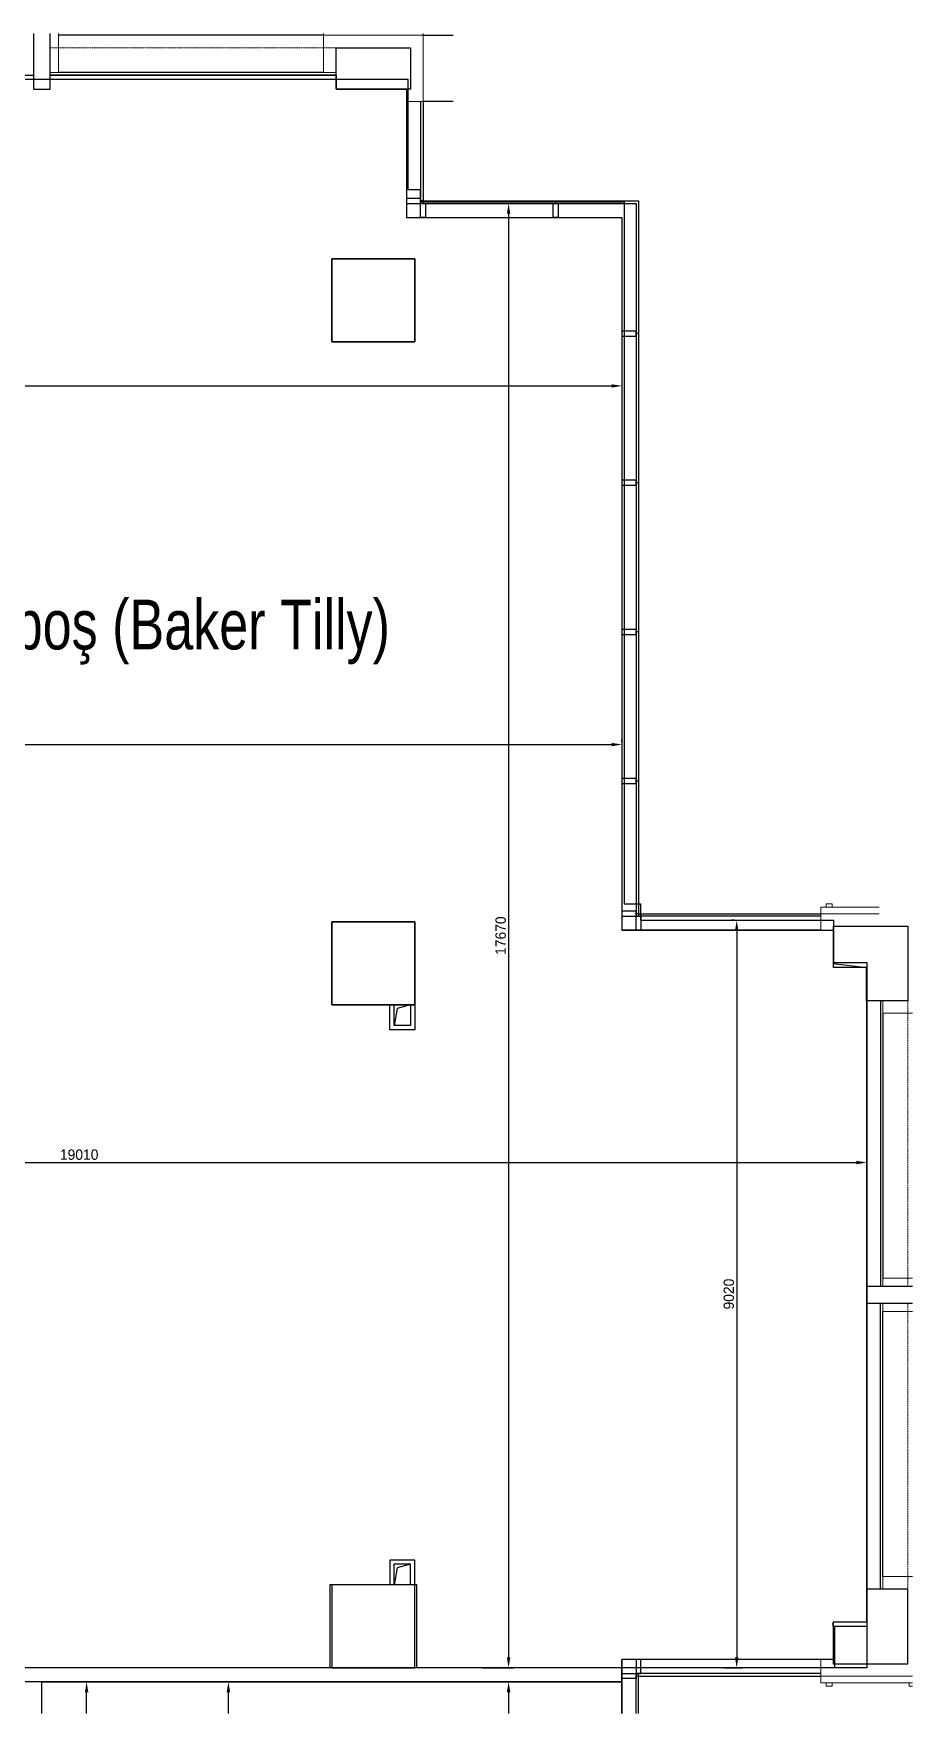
# Model space of a CAD drawing. Header units: millimetres. Extents: x 1372008 to 1414120, y -182161 to -161891.
# Drawn here: x 1403515 to 1414120, y -182161 to -161891 of the extents above; entities that cross this region are included whole.
import ezdxf

# ---------------------------------------------------------------- set-up
doc = ezdxf.new("R2010")
doc.units = ezdxf.units.MM
doc.linetypes.add('HIDDEN', pattern=[0.375, 0.25, -0.125])
for name, color, linetype in [('Baca', 7, 'Continuous'), ('Divar-esas', 7, 'Continuous'), ('Divar-komek', 7, 'Continuous'), ('metal', 7, 'Continuous'), ('OFFICE_BOUNDARY', 3, 'Continuous'), ('Pencere', 7, 'Continuous'), ('plita 2', 7, 'Continuous'), ('sutun1', 7, 'Continuous'), ('Tavan', 7, 'Continuous')]:
    doc.layers.add(name, color=color, linetype=linetype)
doc.layers.add('Fasad detali', color=37, linetype='Continuous', lineweight=20)
doc.layers.add('obl. keramogranit', color=138, linetype='Continuous', lineweight=18, true_color=0x005252)
doc.layers.add('plita', color=182, linetype='Continuous', lineweight=5, true_color=0x3a07c5)
doc.styles.add('Yazilar', font='txt', dxfattribs={"width": 0.75})

msp = doc.modelspace()

# ---------------------------------------------------------------- linework, layer by layer
at = {"color": 18, "lineweight": -3, "true_color": 0x000000}
for p, q in [((1395680, -162441), (1408030, -162441)), ((1408030, -162441), (1408030, -163771)), ((1408030, -163771), (1408180, -163771)), ((1408180, -163771), (1408180, -163921)), ((1408180, -163921), (1410640, -163921)), ((1410640, -163921), (1410640, -172391)), ((1410640, -172391), (1410840, -172391)), ((1410840, -172391), (1410840, -172591)), ((1410840, -172591), (1413170, -172591)), ((1413170, -172591), (1413170, -173101)), ((1413170, -173101), (1413570, -173101)), ((1413570, -173101), (1413570, -181611)), ((1413570, -181611), (1392090, -181611))]:
    msp.add_line(p, q, dxfattribs=at)
at = {"color": 1, "lineweight": 30}
for p, q in [((1395680, -162441), (1408030, -162441)), ((1408030, -162441), (1408030, -163771)), ((1408030, -163771), (1408180, -163771)), ((1408180, -163771), (1408180, -163921)), ((1408180, -163921), (1410640, -163921)), ((1410640, -163921), (1410640, -172391)), ((1410640, -172391), (1410840, -172391)), ((1410840, -172391), (1410840, -172591)), ((1410840, -172591), (1413170, -172591)), ((1413170, -172591), (1413170, -173101)), ((1413170, -173101), (1413570, -173101)), ((1413570, -173101), (1413570, -181611)), ((1413570, -181611), (1392090, -181611)), ((1410615, -181781), (1391540, -181781)), ((1410615, -182161), (1410615, -181781))]:
    msp.add_line(p, q, dxfattribs=at)
at = {"color": 18, "lineweight": 30, "true_color": 0x000000}
for p, q in [((1395680, -162441), (1408030, -162441)), ((1408030, -162441), (1408030, -163771)), ((1408030, -163771), (1408180, -163771)), ((1408180, -163771), (1408180, -163921)), ((1408180, -163921), (1410640, -163921)), ((1410640, -163921), (1410640, -172391)), ((1410640, -172391), (1410840, -172391)), ((1410840, -172391), (1410840, -172591)), ((1410840, -172591), (1413170, -172591)), ((1413170, -172591), (1413170, -173101)), ((1413170, -173101), (1413570, -173101)), ((1413570, -173101), (1413570, -181611)), ((1413570, -181611), (1392090, -181611)), ((1410615, -181781), (1391540, -181781)), ((1410615, -182161), (1410615, -181781))]:
    msp.add_line(p, q, dxfattribs=at)
for p, q in [((1400030, -162441), (1407130, -162441)), ((1407130, -162441), (1408030, -162441)), ((1408030, -162441), (1408030, -163771)), ((1408030, -163771), (1408180, -163771)), ((1408180, -163771), (1408180, -163921)), ((1408180, -163921), (1410640, -163921)), ((1410640, -163921), (1410640, -172391)), ((1410640, -172391), (1410840, -172391)), ((1410840, -172391), (1410840, -172591)), ((1410840, -172591), (1413170, -172591)), ((1413170, -172591), (1413170, -173101)), ((1413170, -173101), (1413570, -173101)), ((1413570, -173101), (1413570, -173591)), ((1413570, -173591), (1413570, -176961)), ((1413570, -176961), (1413570, -177351)), ((1413570, -177351), (1413565, -180661)), ((1408140, -180611), (1407090, -180611)), ((1407090, -180611), (1407090, -181611)), ((1408140, -181611), (1408140, -180611)), ((1413565, -180661), (1413570, -181111)), ((1413570, -181111), (1413180, -181111)), ((1413180, -181111), (1413180, -181611)), ((1407090, -181611), (1400090, -181611)), ((1410820, -181611), (1408140, -181611)), ((1413180, -181611), (1410820, -181611)), ((1403615, -182161), (1403615, -181781)), ((1403615, -181781), (1410615, -181781)), ((1410615, -181781), (1410615, -182161))]:
    msp.add_line(p, q)
at = {"color": 18, "true_color": 0x000000}
for p, q in [((1400030, -162441), (1407130, -162441)), ((1407130, -162441), (1408030, -162441)), ((1408030, -162441), (1408030, -163771)), ((1408030, -163771), (1408180, -163771)), ((1408180, -163771), (1408180, -163921)), ((1408180, -163921), (1410640, -163921)), ((1410640, -163921), (1410640, -172391)), ((1410640, -172391), (1410840, -172391)), ((1410840, -172391), (1410840, -172591)), ((1410840, -172591), (1413170, -172591)), ((1413170, -172591), (1413170, -173101)), ((1413170, -173101), (1413570, -173101)), ((1413570, -173101), (1413570, -173591)), ((1413570, -173591), (1413570, -176961)), ((1413570, -176961), (1413570, -177351)), ((1413570, -177351), (1413565, -180661)), ((1408140, -180611), (1407090, -180611)), ((1407090, -180611), (1407090, -181611)), ((1408140, -181611), (1408140, -180611)), ((1413565, -180661), (1413570, -181111)), ((1413570, -181111), (1413180, -181111)), ((1413180, -181111), (1413180, -181611)), ((1407090, -181611), (1400090, -181611)), ((1410820, -181611), (1408140, -181611)), ((1413180, -181611), (1410820, -181611))]:
    msp.add_line(p, q, dxfattribs=at)
at = {"color": 0, "lineweight": -2, "transparency": 16777216}
for p, q in [((1408795, -163941), (1409309, -163941)), ((1409247, -164066), (1409247, -181486)), ((1410615, -165093), (1410615, -166205)), ((1395805, -166142), (1410490, -166142)), ((1392005, -170470), (1410490, -170470)), ((1410615, -170439), (1410615, -170408)), ((1411974, -172591), (1411938, -172591)), ((1412000, -172716), (1412000, -181486)), ((1413570, -175052), (1413570, -175577)), ((1394685, -175514), (1413445, -175514)), ((1408927, -181611), (1409309, -181611)), ((1411846, -181611), (1412063, -181611)), ((1404186, -181781), (1404218, -181781)), ((1406183, -181781), (1405803, -181781)), ((1408968, -181781), (1409309, -181781))]:
    msp.add_line(p, q, dxfattribs=at)
at = {"color": 0, "lineweight": -2}
for p, q in [((1404155, -182161), (1404155, -181906)), ((1405866, -182161), (1405866, -181906)), ((1409247, -181906), (1409247, -182161))]:
    msp.add_line(p, q, dxfattribs=at)
for points in [[(1408115, -165611), (1407115, -165611), (1407115, -164611), (1408115, -164611), (1408115, -165611)], [(1408115, -173611), (1407115, -173611), (1407115, -172611), (1408115, -172611), (1408115, -173611)]]:
    msp.add_lwpolyline(points)
at = {"color": 0, "transparency": 16777216}
for points in [[(1409226, -164066), (1409268, -164066), (1409247, -163941)], [(1410490, -166122), (1410490, -166163), (1410615, -166142)], [(1410490, -170450), (1410490, -170491), (1410615, -170470)], [(1411979, -172716), (1412021, -172716), (1412000, -172591)], [(1413445, -175493), (1413445, -175535), (1413570, -175514)], [(1409226, -181486), (1409268, -181486), (1409247, -181611)], [(1411979, -181486), (1412021, -181486), (1412000, -181611)], [(1404134, -181906), (1404176, -181906), (1404155, -181781)], [(1405845, -181906), (1405887, -181906), (1405866, -181781)], [(1409226, -181906), (1409268, -181906), (1409247, -181781)]]:
    msp.add_solid(points, dxfattribs=at)
at = {"layer": 'Baca', "linetype": 'ByBlock'}
for points in [[(1408065, -173611), (1407903, -173656), (1407865, -173861)], [(1408065, -180361), (1407903, -180406), (1407865, -180611)]]:
    msp.add_lwpolyline(points, dxfattribs=at)
at = {"layer": 'Divar-komek'}
for p, q in [((1407015, -161911), (1403815, -161911)), ((1408215, -161911), (1408580, -161911)), ((1408215, -161911), (1408580, -161911)), ((1408215, -161911), (1408580, -161911)), ((1408580, -162711), (1408215, -162711)), ((1408580, -162711), (1408215, -162711)), ((1408580, -162711), (1408215, -162711))]:
    msp.add_line(p, q, dxfattribs=at)
at = {"layer": 'Fasad detali'}
for p, q in [((1407015, -161891), (1407015, -161911)), ((1408215, -161891), (1408215, -161911)), ((1413015, -172431), (1413720, -172431)), ((1413015, -172431), (1413015, -172511)), ((1413080, -172391), (1413150, -172391)), ((1413080, -172431), (1413080, -172391)), ((1413150, -172431), (1413150, -172391)), ((1413015, -181791), (1413015, -181711)), ((1413015, -181791), (1414120, -181791)), ((1413080, -181791), (1413080, -181831)), ((1413150, -181791), (1413150, -181831)), ((1414080, -181791), (1414080, -181831)), ((1413080, -181831), (1413150, -181831)), ((1414080, -181831), (1414120, -181831))]:
    msp.add_line(p, q, dxfattribs=at)
at = {"layer": 'metal'}
for p, q in [((1408215, -163911), (1408185, -163911)), ((1408215, -163911), (1408215, -163941)), ((1409815, -163911), (1409815, -163941)), ((1410815, -165511), (1410785, -165511)), ((1410815, -167311), (1410785, -167311)), ((1410815, -169111), (1410785, -169111)), ((1410815, -170911), (1410785, -170911)), ((1410815, -172511), (1410785, -172511)), ((1410815, -172511), (1410815, -172541)), ((1410815, -181711), (1410785, -181711)), ((1410815, -181711), (1410815, -181681))]:
    msp.add_line(p, q, dxfattribs=at)
for points in [[(1408185, -163881), (1408015, -163881), (1408015, -163941), (1408185, -163941)], [(1408245, -163941), (1408245, -164111), (1408185, -164111), (1408185, -163941)], [(1409845, -163941), (1409845, -164111), (1409785, -164111), (1409785, -163941)], [(1410785, -165481), (1410615, -165481), (1410615, -165541), (1410785, -165541)], [(1410785, -167281), (1410615, -167281), (1410615, -167341), (1410785, -167341)], [(1410785, -169081), (1410615, -169081), (1410615, -169141), (1410785, -169141)], [(1410785, -170881), (1410615, -170881), (1410615, -170941), (1410785, -170941)], [(1410785, -172481), (1410615, -172481), (1410615, -172541), (1410785, -172541)], [(1410845, -172541), (1410845, -172711), (1410785, -172711), (1410785, -172541)], [(1410845, -181681), (1410845, -181511), (1410785, -181511), (1410785, -181681)], [(1410785, -181741), (1410615, -181741), (1410615, -181681), (1410785, -181681)]]:
    msp.add_lwpolyline(points, close=True, dxfattribs=at)
at = {"layer": 'obl. keramogranit'}
for p, q in [((1403815, -162361), (1403815, -161891)), ((1407015, -161911), (1408215, -161911)), ((1407015, -162361), (1407015, -161911)), ((1408215, -162711), (1408215, -161911)), ((1403715, -162361), (1403815, -162361)), ((1407015, -162361), (1407165, -162361)), ((1408015, -162711), (1408015, -162561)), ((1408015, -162711), (1408215, -162711)), ((1413015, -172511), (1413720, -172511)), ((1413015, -172511), (1413015, -172711)), ((1413015, -172711), (1413165, -172711)), ((1413765, -173711), (1413765, -173561)), ((1413765, -173711), (1414120, -173711)), ((1413765, -176911), (1414120, -176911)), ((1413765, -177011), (1413765, -176911)), ((1413765, -177211), (1413765, -177311)), ((1413765, -177311), (1414120, -177311)), ((1413765, -180511), (1414120, -180511)), ((1413765, -180511), (1413765, -180661)), ((1413015, -181711), (1413015, -181511)), ((1413015, -181511), (1413165, -181511)), ((1413015, -181711), (1414120, -181711))]:
    msp.add_line(p, q, dxfattribs=at)
at = {"layer": 'OFFICE_BOUNDARY'}
msp.add_lwpolyline([(1391880, -172701), (1391880, -169181), (1395680, -169181), (1395680, -162441), (1408030, -162441), (1408030, -163771), (1408180, -163771), (1408180, -163921), (1410640, -163921), (1410640, -172391), (1410840, -172391), (1410840, -172591), (1413170, -172591), (1413170, -173101), (1413570, -173101), (1413570, -181611), (1392090, -181611), (1392090, -181011), (1394560, -181011), (1394560, -173351), (1392140, -173351), (1392140, -172701), (1391880, -172701)], close=True, dxfattribs=at)
at = {"layer": 'Pencere'}
for p, q in [((1407015, -162361), (1403815, -162361)), ((1400065, -162391), (1403515, -162391)), ((1407165, -162391), (1403715, -162391)), ((1408185, -162711), (1408185, -163941)), ((1408215, -162711), (1408215, -163911)), ((1408185, -163941), (1410785, -163941)), ((1408215, -163911), (1410815, -163911)), ((1410785, -163941), (1410785, -172541)), ((1410815, -163911), (1410815, -172511)), ((1413015, -172541), (1410785, -172541)), ((1410815, -172511), (1413015, -172511)), ((1413735, -173561), (1413735, -177011)), ((1413765, -173711), (1413765, -176911)), ((1413735, -180661), (1413735, -177211)), ((1413765, -180511), (1413765, -177311)), ((1413015, -181681), (1410785, -181681)), ((1410785, -182161), (1410785, -181681)), ((1410815, -182161), (1410815, -181711)), ((1410815, -181711), (1413015, -181711))]:
    msp.add_line(p, q, dxfattribs=at)
at = {"layer": 'plita', "linetype": 'HIDDEN', "ltscale": 5}
for p, q in [((1407165, -162061), (1403715, -162061)), ((1414065, -173561), (1414065, -177011)), ((1414065, -180661), (1414065, -177211))]:
    msp.add_line(p, q, dxfattribs=at)
at = {"layer": 'plita 2'}
for p, q in [((1408015, -162661), (1408015, -164111)), ((1408015, -164111), (1410615, -164111)), ((1410615, -164111), (1410615, -172711)), ((1413015, -172711), (1410615, -172711)), ((1407865, -173861), (1407865, -173611)), ((1408065, -173611), (1408065, -173861)), ((1408065, -173861), (1407865, -173861)), ((1408065, -180361), (1407865, -180361)), ((1407865, -180611), (1407865, -180361)), ((1408065, -180611), (1408065, -180361)), ((1413015, -181511), (1410615, -181511)), ((1410615, -182161), (1410615, -181511))]:
    msp.add_line(p, q, dxfattribs=at)
at = {"layer": 'sutun1'}
for p, q in [((1403515, -161891), (1403515, -162561)), ((1403715, -162561), (1403715, -161891)), ((1403515, -162561), (1403715, -162561)), ((1413165, -172661), (1413165, -173161)), ((1413565, -177011), (1413565, -177211)), ((1414120, -177011), (1413565, -177011)), ((1413565, -177211), (1414120, -177211)), ((1413165, -181111), (1413165, -181061))]:
    msp.add_line(p, q, dxfattribs=at)
at = {"layer": 'sutun1', "color": 183}
for p, q in [((1400065, -162391), (1403515, -162391)), ((1403515, -162391), (1403515, -162561)), ((1403515, -162561), (1403715, -162561)), ((1403715, -162561), (1403715, -162391)), ((1403715, -162391), (1407165, -162391)), ((1407165, -162391), (1407165, -162561)), ((1407165, -162561), (1408015, -162561)), ((1408015, -162561), (1408015, -164111)), ((1408015, -164111), (1410615, -164111)), ((1410615, -164111), (1410615, -172711)), ((1410615, -172711), (1413165, -172711)), ((1413165, -172711), (1413165, -173111)), ((1413165, -173111), (1413565, -173161)), ((1413565, -173161), (1413565, -173561)), ((1413565, -173561), (1413565, -181061)), ((1413565, -181061), (1413165, -181061)), ((1413165, -181061), (1413165, -181511)), ((1413165, -181511), (1410615, -181511)), ((1410615, -181511), (1410615, -182161))]:
    msp.add_line(p, q, dxfattribs=at)
at = {"layer": 'sutun1'}
for points in [[(1407165, -162061), (1408065, -162061), (1408065, -162561), (1407165, -162561)], [(1407115, -165611), (1408115, -165611), (1408115, -164611), (1407115, -164611)], [(1407115, -173611), (1408115, -173611), (1408115, -172611), (1407115, -172611)], [(1407115, -181611), (1408115, -181611), (1408115, -180611), (1407115, -180611)]]:
    msp.add_lwpolyline(points, close=True, dxfattribs=at)
for points in [[(1413165, -172661), (1414065, -172661), (1414065, -173561), (1413565, -173561), (1413565, -173161)], [(1413565, -173161), (1413165, -173161)], [(1413565, -181061), (1413165, -181061), (1413165, -181561), (1414065, -181561), (1414065, -180661), (1413565, -180661), (1413565, -181061)]]:
    msp.add_lwpolyline(points, dxfattribs=at)
at = {"layer": 'Tavan'}
for p, q in [((1407815, -173911), (1407815, -173611)), ((1408115, -173611), (1408115, -173911)), ((1408115, -173911), (1407815, -173911)), ((1408115, -180311), (1407815, -180311)), ((1407815, -180311), (1407815, -180611)), ((1408115, -180611), (1408115, -180311))]:
    msp.add_line(p, q, dxfattribs=at)

# ---------------------------------------------------------------- texts
at = {"color": 0, "transparency": 16777216, "char_height": 125, "attachment_point": 5, "rotation": 90}
for s, insert in [('17670', (1409152, -172776)), ('9020', (1411905, -177101))]:
    msp.add_mtext(s, dxfattribs=dict(at, insert=insert))
at = {"color": 0, "transparency": 16777216, "insert": (1404065, -175419), "char_height": 125, "attachment_point": 5}
msp.add_mtext('19010', dxfattribs=at)
at = {"layer": 'Divar-esas', "insert": (1400726, -168722), "char_height": 600, "attachment_point": 1, "style": 'Yazilar'}
msp.add_mtext_dynamic_manual_height_columns('{\\f@Arial Unicode MS|b0|i0|c0|p34;Təmirsiz boş (Baker Tilly)}', width=8453.4, gutter_width=250, heights=[-800], dxfattribs=at)

doc.saveas('drawing.dxf')
